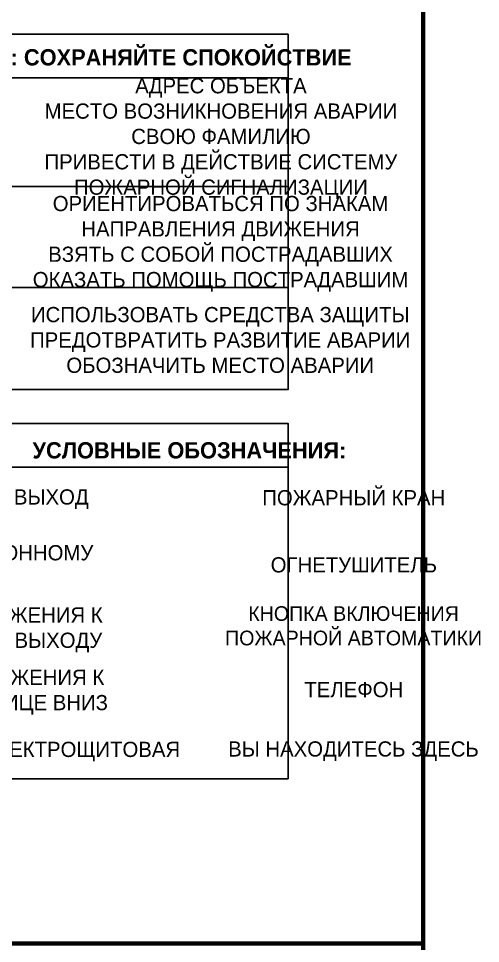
# Model space of a CAD drawing. Header units: millimetres. Extents: x 13810 to 67229, y 12374 to 21950.
# Drawn here: x 31814.8 to 31899.9, y 19482 to 19652.4 of the extents above; entities that cross this region are included whole.
import ezdxf

# ---------------------------------------------------------------- set-up
doc = ezdxf.new("R2010")
doc.units = ezdxf.units.MM
doc.styles.add('обычный', font='arial.ttf')

msp = doc.modelspace()

# ---------------------------------------------------------------- linework, layer by layer
at = {"color": 2, "lineweight": 100}
for points in [[(31289.29, 19877.03), (31889.29, 19877.03), (31889.29, 19482.03), (31289.29, 19482.03)], [(31289.29, 19482.03), (31889.29, 19482.03), (31889.29, 19087.03), (31289.29, 19087.03)]]:
    msp.add_lwpolyline(points, close=True, dxfattribs=at)
for points in [[(31720.68, 19641.42), (31864.45, 19641.42), (31864.45, 19649.47), (31720.68, 19649.47)], [(31720.68, 19641.42), (31864.45, 19641.42), (31864.45, 19584.02), (31720.68, 19584.02)], [(31720.68, 19569.77), (31864.45, 19569.77), (31864.45, 19577.82), (31720.68, 19577.82)], [(31720.68, 19569.77), (31864.45, 19569.77), (31864.45, 19512.37), (31720.68, 19512.37)]]:
    msp.add_lwpolyline(points, close=True)
for points in [[(31779.1, 19621.42), (31720.68, 19621.42), (31864.45, 19621.42)], [(31779.1, 19602.85), (31720.68, 19602.85), (31864.45, 19602.85)]]:
    msp.add_lwpolyline(points)

# ---------------------------------------------------------------- texts
at = {"lineweight": 0, "attachment_point": 5, "style": 'обычный'}
for s, insert, char_height, width in [('{\\fProxima Nova Rg|b1|i0|c204|p2;ДЕЙСТВИЯ ПРИ АВАРИИ: СОХРАНЯЙТЕ СПОКОЙСТВИЕ\\H1.6644x; }', (31819.63, 19644.79), 3, 175.1736), ('\\pi-8.4,l8.4,t8.4;{\\fProxima Nova Rg|b0|i0|c204|p2;АДРЕС ОБЪЕКТА\\PМЕСТО ВОЗНИКНОВЕНИЯ АВАРИИ\\PСВОЮ ФАМИЛИЮ\\PПРИВЕСТИ В ДЕЙСТВИЕ СИСТЕМУ \\PПОЖАРНОЙ СИГНАЛИЗАЦИИ}', (31852.08, 19630.25), 2.8, 126.6484), ('\\pi-8.4,l8.4,t8.4;{\\fProxima Nova Rg|b0|i0|c204|p2;ОРИЕНТИРОВАТЬСЯ ПО ЗНАКАМ \\PНАПРАВЛЕНИЯ ДВИЖЕНИЯ\\PВЗЯТЬ С СОБОЙ ПОСТРАДАВШИХ\\PОКАЗАТЬ ПОМОЩЬ ПОСТРАДАВШИМ}', (31852.01, 19610.89), 2.8, 126.6484), ('\\pi-8.4,l8.4,t8.4;{\\fProxima Nova Rg|b0|i0|c204|p2;ИСПОЛЬЗОВАТЬ СРЕДСТВА ЗАЩИТЫ \\PПРЕДОТВРАТИТЬ РАЗВИТИЕ АВАРИИ\\PОБОЗНАЧИТЬ МЕСТО АВАРИИ}', (31851.95, 19593.16), 2.8, 126.6484), ('{\\fProxima Nova Rg|b1|i0|c204|p2;УСЛОВНЫЕ ОБОЗНАЧЕНИЯ:\\H1.1997x; }', (31846.27, 19572.83), 3, 175.1736), ('\\pi-8.4,l8.4,t8.4;{\\fProxima Nova Rg|b0|i0|c204|p2;ЭВАКУАЦИОННЫЙ ВЫХОД\\H1.6404x; }', (31803.07, 19563.86), 2.8, 126.6484), ('\\pi-8.4,l8.4,t8.4;{\\fProxima Nova Rg|b0|i0|c204|p2;ПОЖАРНЫЙ КРАН\\H1.6404x; }', (31876.53, 19564.1), 2.8, 126.6484), ('\\pi-8.4,l8.4,t8.4;{\\fProxima Nova Rg|b0|i0|c204|p2;ПУТЬ К ЭВАКУАЦИОННОМУ \\PВЫХОДУ }', (31803.08, 19551.25), 2.8, 126.6484), ('\\pi-8.4,l8.4,t8.4;{\\fProxima Nova Rg|b0|i0|c204|p2;ОГНЕТУШИТЕЛЬ\\H1.1997x; }', (31876.55, 19551.74), 2.8, 126.6484), ('\\pi-8.4,l8.4,t8.4;{\\fProxima Nova Rg|b0|i0|c204|p2;НАПРАВЛЕНИЕ ДВИЖЕНИЯ К \\PЭВАКУАЦИОННОМУ ВЫХОДУ}', (31803.17, 19539.8), 2.8, 126.6484), ('\\pi-8.1,l8.1,t8.1;{\\fProxima Nova Rg|b0|i0|c204|p2;КНОПКА ВКЛЮЧЕНИЯ\\PПОЖАРНОЙ АВТОМАТИКИ}', (31876.5, 19540.52), 2.7, 126.6484), ('\\pi-8.4,l8.4,t8.4;{\\fProxima Nova Rg|b0|i0|c204|p2;НАПРАВЛЕНИЕ ДВИЖЕНИЯ К \\PВЫХОДУ ПО ЛЕСТНИЦЕ ВНИЗ}', (31803.47, 19528.32), 2.8, 126.6484), ('\\pi-8.4,l8.4,t8.4;{\\fProxima Nova Rg|b0|i0|c204|p2;ТЕЛЕФОН\\H1.1997x; }', (31876.54, 19528.77), 2.8, 126.6484), ('\\pi-8.4,l8.4,t8.4;{\\fProxima Nova Rg|b0|i0|c204|p2;ЭЛЕКТРОЩИТОВАЯ\\H1.1997x; }', (31826.26, 19517.37), 2.8, 126.6484), ('\\pi-8.4,l8.4,t8.4;{\\fProxima Nova Rg|b0|i0|c204|p2;ВЫ НАХОДИТЕСЬ ЗДЕСЬ\\H1.1997x; }', (31876.48, 19517.45), 2.8, 126.6484)]:
    msp.add_mtext(s, dxfattribs=dict(at, insert=insert, char_height=char_height, width=width))

doc.saveas('drawing.dxf')
